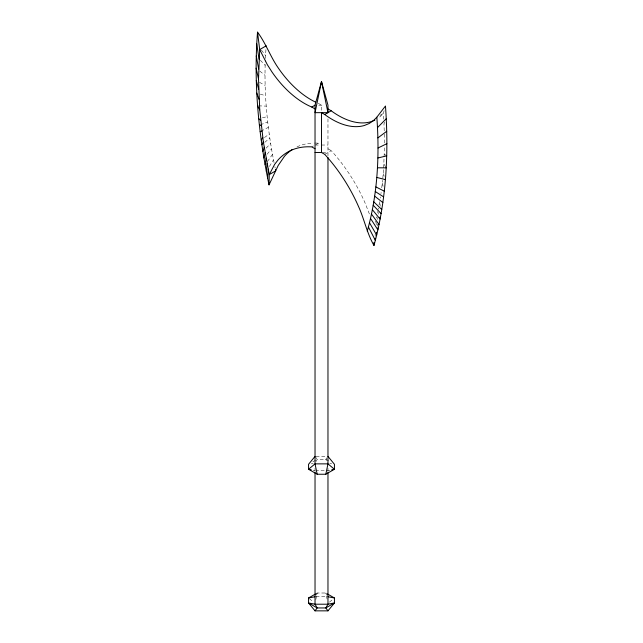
<?xml version="1.0" encoding="UTF-8"?>
<svg xmlns="http://www.w3.org/2000/svg" width="643" height="643" viewBox="0 0 643 643"><rect width="100%" height="100%" fill="white"/><g stroke="black" fill="none" stroke-linecap="round" stroke-linejoin="round"><path stroke-width="0.48" stroke-dasharray="3.21 2.41" d="M274.055 162.591C267.424 129.002 263.935 94.666 265.31 60.41M383.67 167.919L384.45 146.274M265.39 58.441L266.162 45.854M382.802 178.433L383.598 168.884M381.733 187.796L382.609 180.321M380.222 198.092L380.407 196.959M380.953 193.559L381.13 192.426M378.164 209.248L378.381 208.139M379.024 204.82L379.675 201.492L380.222 206.17M315.817 599.606L317.184 593.007L325.816 593.007L327.536 594.003M376.219 217.921L376.468 216.844M377.457 212.52L377.706 211.434M375.134 222.165L375.416 221.112M384.12 110.684L383.308 113.481L383.662 119.156M384.731 122.17L383.959 123.89L384.321 133.222M315.89 461.666L317.184 459.303L325.816 459.303L330.124 461.795M315.89 595.249L317.184 593.007L315.464 594.003M269.409 166.457L273.5 159.842M267.416 161.554L272.503 154.376M326.893 457.856L325.816 459.303L327.97 463.241M267.11 154.256L271.515 148.911M266.146 148.131L270.655 143.485M379.732 117.034L383.308 113.481L380.069 115.346M264.763 142.36L269.795 138.06M329.409 602.178L333.717 598.585M264.442 137.546L269.248 134.025M311.799 146.893L313.414 145.961M315.842 144.562L318.269 143.164L320.688 144.562M324.731 154.368L331.201 150.631A113.096 65.297 60 0 1 364.999 202.794L369.653 214.641M312.876 461.795L317.184 459.303L315.03 456.401M260.954 131.252L268.332 127.306M260.343 124.83L267.737 121.977M262.448 117.782L267.134 116.656M329.819 470.298L317.023 470.708M311.333 463.836L313.181 463.539M318.727 105.187L324.273 105.187M315.03 145.029L320.576 145.029M321.5 145.029L327.97 145.029M322.424 152.495L327.97 152.495M316.026 456.401L326.974 456.401M316.026 596.744L326.974 596.744M258.534 105.846L266.202 106.119M329.819 463.539L331.667 463.836M313.181 470.298L315.03 470.708M260.278 94.143L265.535 95.703M259.499 82.32L265.125 85.431M318.269 103.322L321.5 105.187L321.5 112.163M327.97 148.766L331.201 150.631M384.337 154.256L386.716 155.847M259.812 71.132L264.988 75.295M309.283 598.585L313.591 602.178M260.351 60.273L265.117 65.313M261.412 50.106L265.503 55.499M383.935 164.061L385.768 167.084M327.11 595.249L325.816 593.007L327.183 599.606M383.268 173.698L384.192 176.238M382.328 183.159L383.429 187.627M274.899 166.722L275.172 168.096M378.1 212.246L378.245 214.135M377.128 217.519L377.24 219.408M377.521 224.142L377.626 226.031M376.091 221.851L376.211 224.688M375.15 234.261L375.207 236.27M384.353 134.154L384.466 143.365M327.97 118.883L327.97 157.085M327.97 468.233L327.97 471.231M315.03 468.233L315.03 471.231M296.978 146.869A113.096 65.297 60 0 1 312.546 143.108M314.427 143.051A113.096 65.297 60 0 1 318.269 143.164"/><path stroke-width="0.96" d="M292.428 149.409A113.096 65.297 60 0 0 284.471 156.297L278.194 165.476L269.031 184.871C258.542 134.781 253.495 83.268 257.53 32.15C265.905 43.378 270.398 56.777 278.427 68.206A75.48 43.579 60 0 0 315.697 102.181M269.031 184.871L269.264 174.583L263.325 141.79L259.732 109.849L258.518 79.033L259.692 49.583L257.53 32.15M367.266 231.167C377.674 194.218 379.643 155.357 376.838 117.219L385.47 106.015C388.846 152.68 386.459 200.198 373.969 245.457C366.904 233.232 364.356 219.279 358.529 206.524A113.096 65.297 60 0 0 324.731 154.368L321.5 152.495L315.03 152.495M267.681 178.143L268.147 169.077M266.339 171.424L267.03 163.579M265.149 164.753L266.041 158.106M263.96 158.074L265.045 152.64M315.03 456.401L308.56 464.286L308.56 469.269L317.184 474.245L325.816 474.245L327.97 463.868L327.97 157.519M317.184 474.245L315.03 463.868L315.03 105.187L321.5 81.565L327.97 105.187L327.97 112.662L315.03 112.662L321.5 81.565L327.97 112.662M262.923 151.451L264.185 147.215M261.894 144.828L263.325 141.79M261.235 139.901L262.778 137.763M315.464 594.003L308.56 597.982L308.56 602.965L315.03 610.85L317.184 607.948L325.816 607.948L334.44 602.965L334.44 597.982L327.536 594.003M315.03 610.85L327.97 610.85L334.44 602.965L327.97 604.211L315.03 604.211L308.56 602.965L317.184 607.948L315.03 604.211L315.03 472.227M377.497 127.619L386.258 118.73M376.838 117.219L373.261 120.771L369.154 123.512L364.573 125.417A75.48 43.579 60 0 1 324.731 114.526L321.5 112.662L321.5 152.495M377.883 137.891L386.732 131.276M266.162 45.854L259.692 49.583L267.375 64.75L271.957 71.944A75.48 43.579 60 0 0 311.799 107.059L315.03 108.924M311.799 107.059L315.03 105.187M324.731 114.526L331.201 110.789A75.48 43.579 60 0 0 371.043 121.68L374.877 120.088M325.816 474.245L334.44 469.269L334.44 464.286L327.97 456.401M378.012 148.019L386.885 143.654M260.134 131.686L261.87 131.035M377.875 157.993L386.716 155.847M331.667 469.888L334.44 469.269L327.97 463.868L315.03 463.868L308.56 469.269L311.333 469.888M308.56 597.982L315.03 596.744M377.465 167.799L386.226 167.839M327.97 596.744L334.44 597.982M376.798 177.436L385.422 179.63M259.418 125.184L261.267 125.715M375.866 186.896L384.305 191.204M327.97 108.924L331.201 110.789M315.03 148.766L311.799 146.893A113.096 65.297 60 0 0 278.001 160.035L274.641 164.351L269.264 174.583L275.734 170.853L275.453 169.471M375.263 191.526L383.582 196.871M374.668 196.163L382.866 202.545M258.695 118.682L260.672 120.386M373.752 201.83L381.765 209.489M373.205 205.23L381.106 213.653M372.345 209.658L380.077 219.086L379.892 217.205M327.97 610.85L325.816 607.948L327.97 604.211L327.97 472.227M371.485 214.095L379.04 224.511M370.497 218.419L377.851 229.816L377.738 227.927M369.5 222.743L376.661 235.121L376.541 232.276M257.578 105.814L259.732 109.849M368.383 226.955L375.319 240.289L375.263 238.28M256.774 93.098L259.065 99.44M256.284 80.536L258.663 89.16M256.115 68.158L258.518 79.033M256.268 55.957L258.647 69.05M256.742 43.949L259.041 59.228M373.929 242.451L373.969 245.457"/></g></svg>
